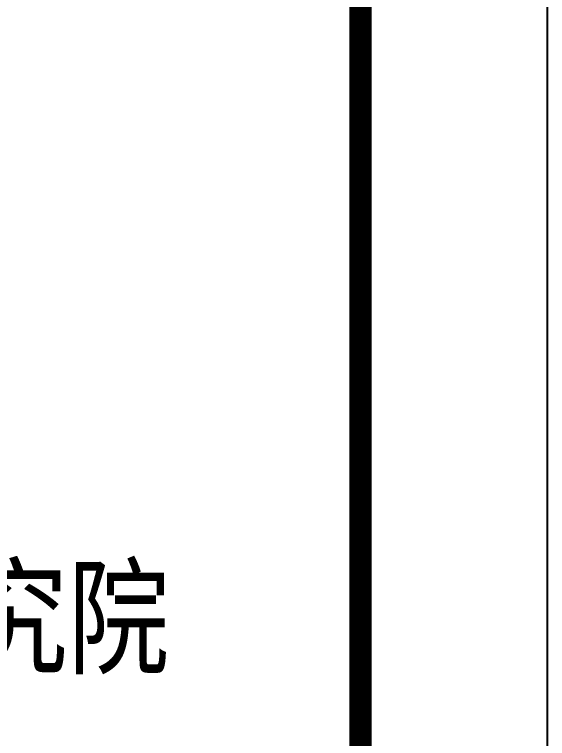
# Model space of a CAD drawing. Extents: x 190999 to 834799, y -200814 to 215286.
# Drawn here: x 307049 to 309899, y -63155 to -59286 of the extents above; entities that cross this region are included whole.
import ezdxf
from ezdxf.enums import TextEntityAlignment as Align

# ---------------------------------------------------------------- set-up
doc = ezdxf.new("R2010")
doc.units = 0
doc.header["$LTSCALE"] = 1000
doc.header["$MEASUREMENT"] = 0
doc.layers.add('图框', color=189, linetype='Continuous')
doc.styles.add('TKZ1_tjhts.shx', font='tjromant.shx', dxfattribs={"bigfont": 'tjhts.shx'})

# ---------------------------------------------------------------- blocks, each defined once
blk = doc.blocks.new('TJAD_TK_LOGO')
at = {"layer": '图框', "style": 'TKZ1_tjhts.shx'}
blk.add_text('同济大学建筑设计研究院', height=0.258835, dxfattribs=at).set_placement((0.6, -0.4754), align=Align.MIDDLE_CENTER)
blk = doc.blocks.new('TJAD_TK_A0')
at = {"layer": '图框'}
for p, q in [((973, -441.703), (973, 399.297)), ((2162, -441.703), (2162, 399.297))]:
    blk.add_line(p, q, dxfattribs=at)
at = {"layer": '图框', "const_width": 1.2}
blk.add_lwpolyline([(2152, -431.703), (2152, 389.297), (998, 389.297), (998, -431.703)], close=True, dxfattribs=at)
at = {"color": 1, "xscale": 22.02171320475958, "yscale": 22.02171320475958, "zscale": 22.02171320475958}
blk.add_blockref('TJAD_TK_LOGO', (2098.787, -92.377), dxfattribs=at)

msp = doc.modelspace()

# ---------------------------------------------------------------- block references
at = {"layer": '图框', "xscale": 100, "yscale": 100, "zscale": 100}
for p in [(93698.6, -52243.2), (212598.6, -52243.2)]:
    msp.add_blockref('TJAD_TK_A0', p, dxfattribs=at)

doc.saveas('drawing.dxf')
